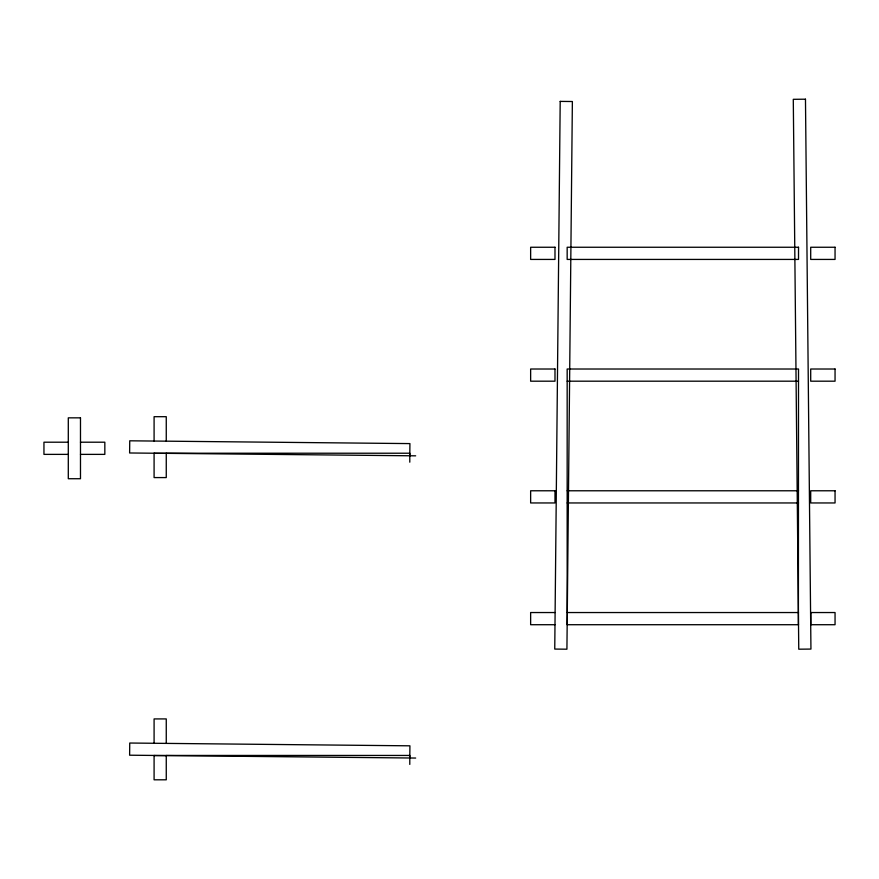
<?xml version="1.0" encoding="UTF-8"?>
<svg xmlns="http://www.w3.org/2000/svg" width="879" height="879" viewBox="0 0 879 879"><rect width="100%" height="100%" fill="white"/><g stroke="black" fill="none" stroke-linecap="round" stroke-linejoin="round"><path stroke-width="1.32" d="M409.79 455.772L409.922 443.598L129.74 440.808L129.62 452.982L415.668 455.827M409.79 757.995L409.922 745.821L129.74 743.03L129.62 755.204L415.668 758.05M567.164 381.189L798.517 381.189M68.298 442.203L43.95 442.203L43.95 454.377L68.298 454.377M80.483 442.203L104.832 442.203L104.832 454.377L80.483 454.377M154.089 453.344L166.263 453.344M567.164 490.779L798.517 490.779M567.164 502.953L798.517 502.953M554.99 612.542L530.641 612.542L530.641 624.716L554.99 624.716M798.396 624.716L798.517 369.015L567.164 369.015L567.164 612.542L798.517 612.542M810.702 612.542L835.05 612.542L835.05 624.716L810.702 624.716M798.517 624.716L567.164 624.716L567.285 612.542M154.089 755.566L166.263 755.566M810.823 612.542L810.823 624.716M409.79 462.189L409.79 453.223L166.263 453.223L166.263 477.583L154.089 477.583L154.089 453.223M409.79 764.411L409.79 755.446L166.263 755.446L166.263 779.805L154.089 779.805L154.089 755.446M166.263 441.049L166.263 416.69L154.089 416.69L154.089 441.049M166.263 743.271L166.263 718.923L154.089 718.923L154.089 743.271M560.198 101.393L554.748 649.076L566.922 649.196L572.372 101.514L560.198 101.393M805.472 99.195L793.287 99.316L798.758 649.196L810.943 649.076L805.472 99.195M554.99 247.252L530.641 247.252L530.641 259.426L554.99 259.426L554.99 247.252M798.517 247.252L567.164 247.252L567.164 259.426L798.517 259.426L798.517 247.252M835.05 247.252L810.702 247.252L810.702 259.426L835.05 259.426L835.05 247.252M554.99 369.015L530.641 369.015L530.641 381.189L554.99 381.189L554.99 369.015M835.05 369.015L810.702 369.015L810.702 381.189L835.05 381.189L835.05 369.015M80.483 417.844L68.298 417.844L68.298 478.725L80.483 478.725L80.483 417.844M554.99 490.779L530.641 490.779L530.641 502.953L554.99 502.953L554.99 490.779M835.05 490.779L810.702 490.779L810.702 502.953L835.05 502.953L835.05 490.779"/></g></svg>
